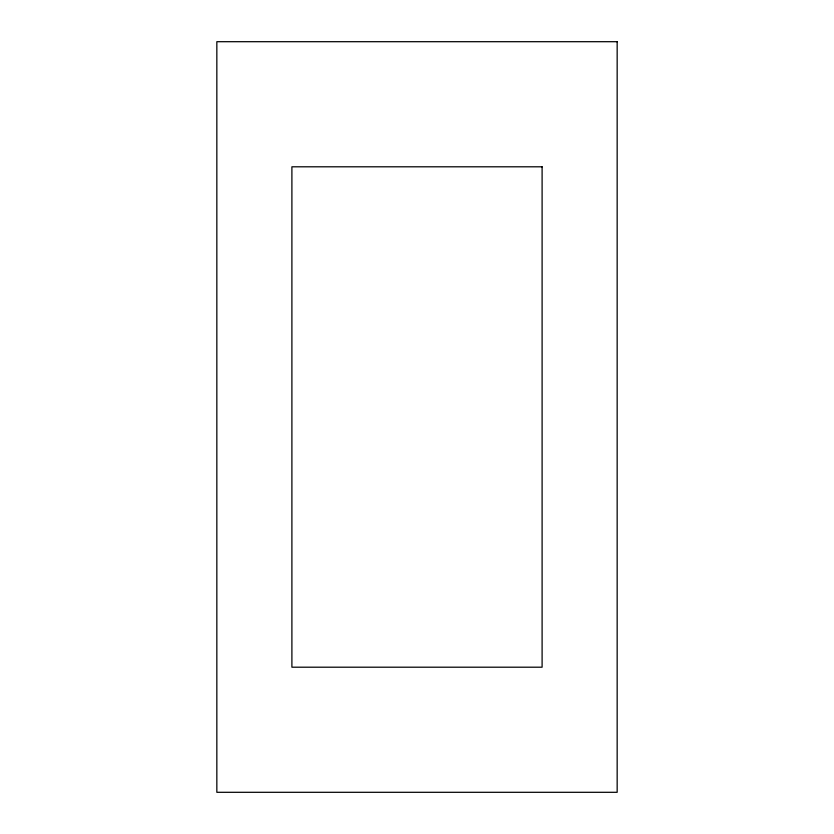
<?xml version="1.0" encoding="UTF-8"?>
<svg xmlns="http://www.w3.org/2000/svg" width="834" height="834" viewBox="0 0 834 834"><rect width="100%" height="100%" fill="white"/><g stroke="black" fill="none" stroke-linecap="round" stroke-linejoin="round"><path stroke-width="1.25" d="M617.16 41.7L216.84 41.7L216.84 792.3L617.16 792.3L617.16 41.7M542.1 166.8L291.9 166.8L291.9 667.2L542.1 667.2L542.1 166.8"/></g></svg>
